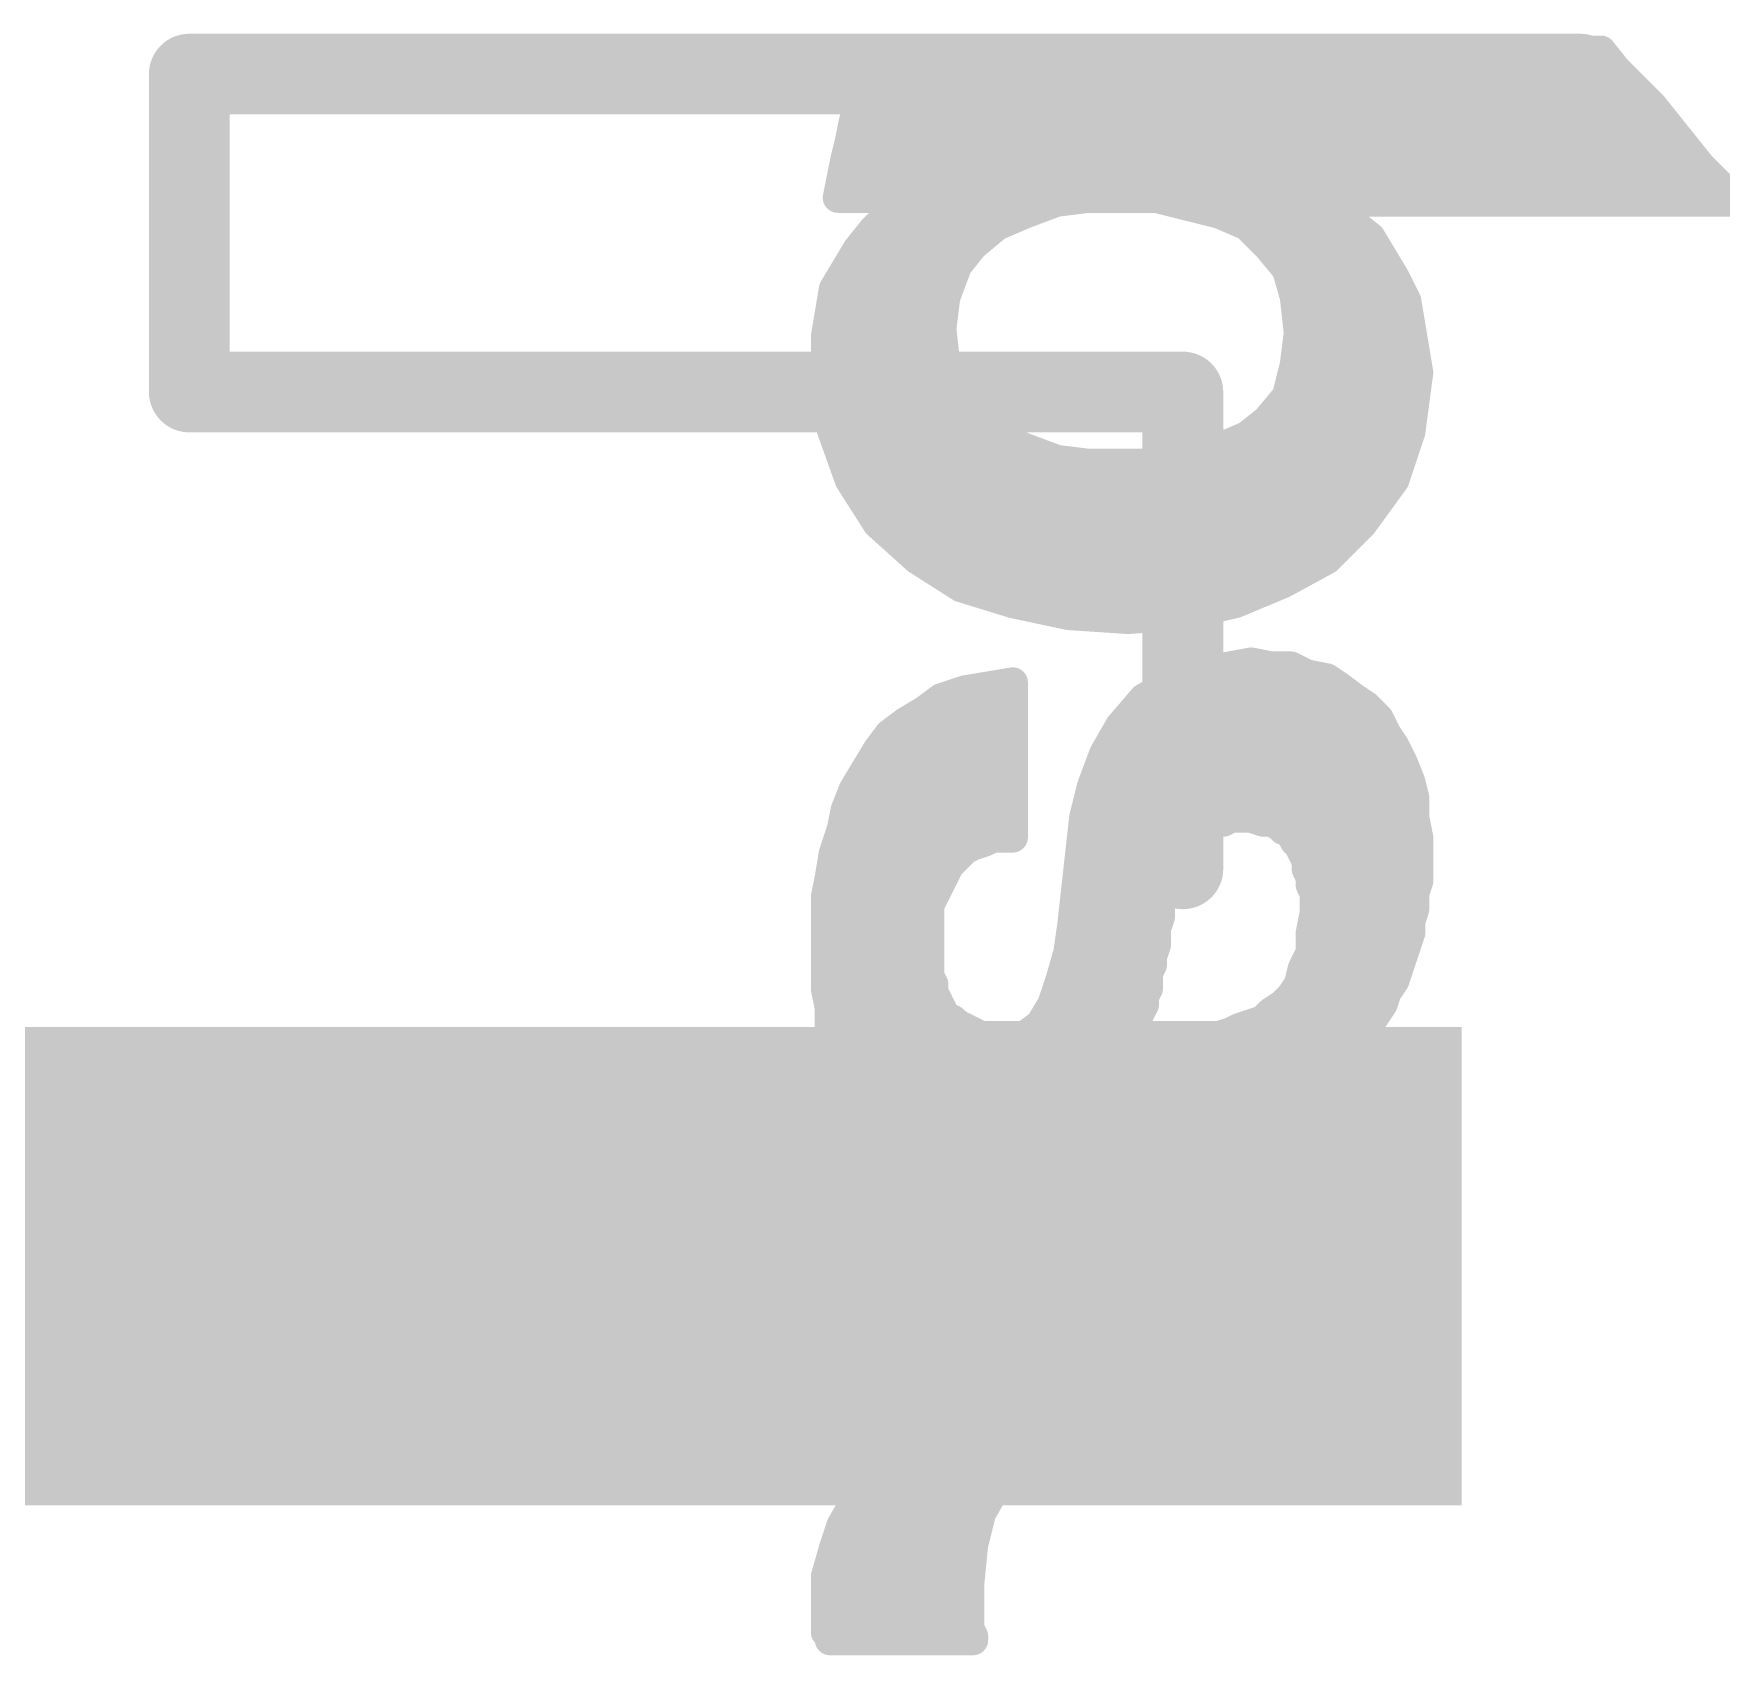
# Model space of a CAD drawing. Extents: x -22.2 to 64.4, y -24.7 to 14.1.
# Drawn here: x 29.78 to 34.026, y 7.006 to 11.087 of the extents above; entities that cross this region are included whole.
import ezdxf

# ---------------------------------------------------------------- set-up
doc = ezdxf.new("R2010")
doc.units = 0
for name, color, linetype in [('1', 12, 'CONTINUOUS'), ('21', 253, 'CONTINUOUS'), ('22', 253, 'CONTINUOUS'), ('29', 253, 'CONTINUOUS')]:
    doc.layers.add(name, color=color, linetype=linetype)

# ---------------------------------------------------------------- blocks, each defined once
blk = doc.blocks.new('RECT')
blk.add_solid([(-0.5, -0.5), (0.5, -0.5), (-0.5, 0.5), (0.5, 0.5)])

msp = doc.modelspace()

# ---------------------------------------------------------------- linework, layer by layer
at = {"layer": '21', "const_width": 0.2032}
for points in [[(33.671, 10.985), (30.171, 10.985)], [(30.171, 10.985), (30.171, 10.185)], [(30.171, 10.185), (32.671, 10.185)], [(32.671, 10.185), (32.671, 8.985)]]:
    msp.add_lwpolyline(points, dxfattribs=at)
at = {"layer": '21', "const_width": 0.1016}
for points in [[(30.171, 11.0358, 1), (30.171, 10.9342)], [(30.2218, 10.985, 1), (30.1202, 10.985)], [(33.671, 10.9342, 1), (33.671, 11.0358)], [(30.171, 10.2358, 1), (30.171, 10.1342)], [(32.7218, 10.185, 1), (32.6202, 10.185)], [(32.671, 10.1342, 1), (32.671, 10.2358)], [(30.1202, 10.185, 1), (30.2218, 10.185)], [(32.6202, 8.985, 1), (32.7218, 8.985)]]:
    msp.add_lwpolyline(points, format="xyb", dxfattribs=at)
at = {"layer": '22', "const_width": 0.0762}
for points in [[(31.863, 11.004), (31.853, 10.954)], [(31.873, 11.044), (31.863, 11.004)], [(33.723, 11.044), (31.873, 11.044)], [(33.763, 10.994), (33.723, 11.044)], [(31.8568, 10.9728), (33.7842, 10.9728)], [(33.853, 10.904), (33.763, 10.994)], [(31.853, 10.954), (31.853, 10.904)], [(31.853, 10.904), (31.843, 10.864)], [(31.8512, 10.8966), (33.8589, 10.8966)], [(33.973, 10.754), (33.853, 10.904)], [(31.843, 10.864), (31.833, 10.814)], [(31.833, 10.814), (31.823, 10.774)], [(31.8343, 10.8204), (33.9199, 10.8204)], [(31.823, 10.774), (31.803, 10.674)], [(34.063, 10.664), (33.973, 10.754)], [(31.817, 10.7442), (33.9828, 10.7442)], [(31.803, 10.674), (31.983, 10.674)], [(31.983, 10.674), (31.933, 10.634)], [(31.9755, 10.668), (32.385, 10.668)], [(32.273, 10.634), (32.353, 10.664)], [(32.353, 10.664), (32.433, 10.674)], [(32.433, 10.674), (32.603, 10.674)], [(32.603, 10.674), (32.763, 10.634)], [(32.627, 10.668), (34.059, 10.668)], [(33.043, 10.654), (33.043, 10.664)], [(33.043, 10.664), (34.063, 10.664)], [(31.933, 10.634), (31.893, 10.594)], [(32.203, 10.604), (32.273, 10.634)], [(32.763, 10.634), (32.833, 10.604)], [(33.143, 10.574), (33.043, 10.654)], [(31.893, 10.594), (31.853, 10.544)], [(31.8912, 10.5918), (32.1884, 10.5918)], [(32.143, 10.554), (32.203, 10.604)], [(32.833, 10.604), (32.883, 10.554)], [(32.8452, 10.5918), (33.1208, 10.5918)], [(31.853, 10.544), (31.793, 10.444)], [(32.103, 10.504), (32.143, 10.554)], [(32.883, 10.554), (32.933, 10.494)], [(33.203, 10.474), (33.143, 10.574)], [(31.836, 10.5156), (32.1123, 10.5156)], [(32.073, 10.424), (32.103, 10.504)], [(32.915, 10.5156), (33.178, 10.5156)], [(32.933, 10.494), (32.953, 10.424)], [(33.233, 10.414), (33.203, 10.474)], [(31.793, 10.444), (31.773, 10.324)], [(31.7922, 10.4394), (32.0788, 10.4394)], [(32.063, 10.344), (32.073, 10.424)], [(32.9486, 10.4394), (33.2203, 10.4394)], [(32.953, 10.424), (32.963, 10.334)], [(33.263, 10.234), (33.233, 10.414)], [(31.773, 10.324), (31.773, 10.254)], [(31.7795, 10.3632), (32.0654, 10.3632)], [(32.073, 10.254), (32.063, 10.344)], [(32.963, 10.334), (32.953, 10.254)], [(32.9598, 10.3632), (33.2415, 10.3632)], [(31.773, 10.287), (32.0693, 10.287)], [(32.9571, 10.287), (33.2542, 10.287)], [(31.773, 10.254), (31.783, 10.104)], [(32.103, 10.184), (32.073, 10.254)], [(32.953, 10.254), (32.933, 10.174)], [(31.7759, 10.2108), (32.0915, 10.2108)], [(32.9422, 10.2108), (33.2599, 10.2108)], [(33.243, 10.084), (33.263, 10.234)], [(32.143, 10.124), (32.103, 10.184)], [(32.933, 10.174), (32.883, 10.114)], [(31.781, 10.1346), (32.1359, 10.1346)], [(32.203, 10.074), (32.143, 10.124)], [(32.883, 10.114), (32.833, 10.074)], [(32.9002, 10.1346), (33.2497, 10.1346)], [(31.783, 10.104), (31.833, 9.964)], [(32.273, 10.044), (32.203, 10.074)], [(32.833, 10.074), (32.763, 10.044)], [(33.203, 9.964), (33.243, 10.084)], [(31.7993, 10.0584), (32.2394, 10.0584)], [(32.353, 10.014), (32.273, 10.044)], [(32.763, 10.044), (32.683, 10.014)], [(32.923, 9.704), (32.763, 10.044)], [(32.763, 10.044), (32.923, 9.704)], [(32.7966, 10.0584), (33.2345, 10.0584)], [(32.433, 10.004), (32.353, 10.014)], [(32.523, 10.004), (32.433, 10.004)], [(32.603, 10.004), (32.523, 10.004)], [(32.523, 10.004), (32.533, 9.614)], [(32.533, 9.614), (32.523, 10.004)], [(32.683, 10.014), (32.603, 10.004)], [(31.8265, 9.9822), (32.5236, 9.9822)], [(31.833, 9.964), (31.903, 9.854)], [(32.5236, 9.9822), (32.7921, 9.9822)], [(32.7921, 9.9822), (33.2091, 9.9822)], [(33.123, 9.854), (33.203, 9.964)], [(31.8699, 9.906), (32.5255, 9.906)], [(32.5255, 9.906), (32.8279, 9.906)], [(32.8279, 9.906), (33.1608, 9.906)], [(31.903, 9.854), (32.003, 9.764)], [(31.9299, 9.8298), (32.5275, 9.8298)], [(32.5275, 9.8298), (32.8638, 9.8298)], [(32.8638, 9.8298), (33.0988, 9.8298)], [(33.033, 9.764), (33.123, 9.854)], [(32.003, 9.764), (32.113, 9.694)], [(32.0193, 9.7536), (32.5294, 9.7536)], [(32.5294, 9.7536), (32.8997, 9.7536)], [(32.8997, 9.7536), (33.0139, 9.7536)], [(32.923, 9.704), (33.033, 9.764)], [(32.113, 9.694), (32.243, 9.654)], [(32.803, 9.654), (32.923, 9.704)], [(32.1669, 9.6774), (32.5314, 9.6774)], [(32.243, 9.654), (32.383, 9.624)], [(32.5314, 9.6774), (32.8592, 9.6774)], [(32.673, 9.624), (32.803, 9.654)], [(32.383, 9.624), (32.533, 9.614)], [(32.533, 9.614), (32.673, 9.624)], [(32.733, 9.484), (32.643, 9.454)], [(32.843, 9.504), (32.733, 9.484)], [(32.893, 9.494), (32.843, 9.504)], [(32.943, 9.494), (32.893, 9.494)], [(32.983, 9.474), (32.943, 9.494)], [(33.033, 9.464), (32.983, 9.474)], [(32.123, 9.434), (32.063, 9.414)], [(32.243, 9.454), (32.123, 9.434)], [(32.2118, 9.4488), (32.243, 9.4488)], [(32.243, 9.064), (32.243, 9.454)], [(32.643, 9.454), (32.573, 9.414)], [(32.6339, 9.4488), (33.0558, 9.4488)], [(33.063, 9.444), (33.033, 9.464)], [(33.103, 9.414), (33.063, 9.444)], [(32.063, 9.414), (32.023, 9.384)], [(32.573, 9.414), (32.513, 9.344)], [(33.133, 9.394), (33.103, 9.414)], [(33.163, 9.364), (33.133, 9.394)], [(31.973, 9.354), (31.933, 9.324)], [(32.023, 9.384), (31.973, 9.354)], [(32.004, 9.3726), (32.243, 9.3726)], [(32.5375, 9.3726), (33.1544, 9.3726)], [(33.183, 9.324), (33.163, 9.364)], [(31.933, 9.324), (31.903, 9.284)], [(32.513, 9.344), (32.473, 9.274)], [(33.203, 9.294), (33.183, 9.324)], [(31.903, 9.284), (31.843, 9.184)], [(31.9123, 9.2964), (32.243, 9.2964)], [(32.473, 9.274), (32.443, 9.194)], [(32.4858, 9.2964), (33.2014, 9.2964)], [(33.223, 9.254), (33.203, 9.294)], [(31.8647, 9.2202), (32.243, 9.2202)], [(32.4528, 9.2202), (33.2365, 9.2202)], [(33.243, 9.204), (33.223, 9.254)], [(31.843, 9.184), (31.823, 9.134)], [(32.443, 9.194), (32.423, 9.114)], [(33.253, 9.164), (33.243, 9.204)], [(31.823, 9.134), (31.813, 9.084)], [(31.827, 9.144), (32.243, 9.144)], [(32.4305, 9.144), (33.253, 9.144)], [(33.253, 9.114), (33.253, 9.164)], [(32.423, 9.114), (32.413, 9.024)], [(32.693, 9.074), (32.753, 9.104)], [(32.753, 9.104), (32.773, 9.104)], [(32.773, 9.104), (32.793, 9.114)], [(32.793, 9.114), (32.843, 9.114)], [(32.843, 9.114), (32.873, 9.104)], [(32.873, 9.104), (32.893, 9.104)], [(32.893, 9.104), (32.913, 9.094)], [(32.913, 9.094), (32.923, 9.084)], [(33.263, 9.064), (33.253, 9.114)], [(31.813, 9.084), (31.793, 9.024)], [(31.8076, 9.0678), (32.243, 9.0678)], [(32.143, 9.044), (32.173, 9.054)], [(32.173, 9.054), (32.193, 9.064)], [(32.193, 9.064), (32.243, 9.064)], [(32.4179, 9.0678), (32.6899, 9.0678)], [(32.673, 9.044), (32.683, 9.054)], [(32.683, 9.054), (32.693, 9.074)], [(32.923, 9.084), (32.943, 9.074)], [(32.943, 9.074), (32.953, 9.054)], [(32.9461, 9.0678), (33.2622, 9.0678)], [(32.953, 9.054), (32.963, 9.044)], [(33.263, 8.954), (33.263, 9.064)], [(31.793, 9.024), (31.783, 8.964)], [(32.083, 8.994), (32.123, 9.034)], [(32.123, 9.034), (32.143, 9.044)], [(32.413, 9.024), (32.393, 8.844)], [(32.623, 8.944), (32.413, 9.024)], [(32.413, 9.024), (32.623, 8.944)], [(32.653, 9.004), (32.673, 9.044)], [(32.963, 9.044), (32.983, 9.004)], [(31.783, 8.964), (31.773, 8.914)], [(31.7876, 8.9916), (32.0818, 8.9916)], [(32.033, 8.894), (32.083, 8.994)], [(32.4094, 8.9916), (32.498, 8.9916)], [(32.498, 8.9916), (32.6418, 8.9916)], [(32.623, 8.944), (32.633, 8.974)], [(32.633, 8.974), (32.643, 8.994)], [(32.643, 8.994), (32.653, 9.004)], [(32.983, 9.004), (32.983, 8.984)], [(32.983, 8.9916), (33.263, 8.9916)], [(32.983, 8.984), (32.993, 8.964)], [(32.993, 8.964), (32.993, 8.944)], [(32.613, 8.904), (32.623, 8.924)], [(32.623, 8.924), (32.623, 8.944)], [(32.993, 8.944), (33.003, 8.924)], [(33.003, 8.924), (33.003, 8.874)], [(33.253, 8.924), (33.263, 8.954)], [(33.253, 8.884), (33.253, 8.924)], [(31.773, 8.914), (31.773, 8.684)], [(31.7733, 8.9154), (32.0437, 8.9154)], [(32.033, 8.714), (32.033, 8.894)], [(32.4009, 8.9154), (32.6187, 8.9154)], [(32.613, 8.864), (32.613, 8.904)], [(33.003, 8.9154), (33.253, 8.9154)], [(33.243, 8.854), (33.253, 8.884)], [(31.773, 8.8392), (32.033, 8.8392)], [(32.393, 8.844), (32.383, 8.774)], [(32.3923, 8.8392), (32.6047, 8.8392)], [(32.603, 8.834), (32.613, 8.864)], [(33.003, 8.874), (32.993, 8.824)], [(32.996, 8.8392), (33.243, 8.8392)], [(33.243, 8.824), (33.243, 8.854)], [(32.593, 8.764), (32.603, 8.794)], [(32.603, 8.794), (32.603, 8.834)], [(32.993, 8.824), (32.993, 8.774)], [(33.203, 8.704), (33.243, 8.824)], [(31.773, 8.763), (32.033, 8.763)], [(32.383, 8.774), (32.363, 8.704)], [(32.3799, 8.763), (32.427, 8.763)], [(32.383, 8.774), (32.583, 8.724)], [(32.583, 8.724), (32.383, 8.774)], [(32.427, 8.763), (32.593, 8.763)], [(32.593, 8.744), (32.593, 8.764)], [(32.993, 8.774), (32.973, 8.734)], [(32.9875, 8.763), (33.2227, 8.763)], [(32.043, 8.694), (32.033, 8.714)], [(32.583, 8.724), (32.593, 8.744)], [(32.583, 8.684), (32.583, 8.724)], [(32.973, 8.734), (32.963, 8.694)], [(31.773, 8.6868), (32.043, 8.6868)], [(31.773, 8.684), (31.783, 8.634)], [(32.043, 8.674), (32.043, 8.694)], [(32.073, 8.614), (32.043, 8.674)], [(32.363, 8.704), (32.343, 8.644)], [(32.3573, 8.6868), (32.583, 8.6868)], [(32.573, 8.664), (32.583, 8.684)], [(32.963, 8.694), (32.943, 8.664)], [(32.9582, 8.6868), (33.1915, 8.6868)], [(33.173, 8.644), (33.183, 8.674)], [(33.183, 8.674), (33.203, 8.704)], [(31.783, 8.634), (31.783, 8.574)], [(32.343, 8.644), (32.313, 8.594)], [(32.553, 8.604), (32.573, 8.644)], [(32.573, 8.644), (32.573, 8.664)], [(32.893, 8.624), (32.873, 8.604)], [(32.923, 8.644), (32.893, 8.624)], [(32.943, 8.664), (32.923, 8.644)], [(33.153, 8.614), (33.173, 8.644)], [(31.783, 8.6106), (32.0798, 8.6106)], [(32.093, 8.604), (32.073, 8.614)], [(32.103, 8.594), (32.093, 8.604)], [(32.163, 8.564), (32.103, 8.594)], [(32.313, 8.594), (32.273, 8.564)], [(32.323, 8.6106), (32.5563, 8.6106)], [(32.533, 8.564), (32.553, 8.584)], [(32.553, 8.584), (32.553, 8.604)], [(32.813, 8.584), (32.793, 8.574)], [(32.873, 8.604), (32.813, 8.584)], [(32.8796, 8.6106), (33.1496, 8.6106)], [(33.113, 8.564), (33.133, 8.594)], [(33.133, 8.594), (33.153, 8.614)], [(31.783, 8.574), (31.793, 8.524)], [(32.273, 8.564), (32.163, 8.564)], [(32.763, 8.564), (32.533, 8.564)], [(32.793, 8.574), (32.763, 8.564)], [(33.083, 8.544), (33.113, 8.564)], [(33.143, 8.544), (33.083, 8.544)], [(33.153, 8.534), (33.143, 8.544)], [(31.7909, 8.5344), (33.1526, 8.5344)], [(31.793, 8.524), (31.813, 8.474)], [(33.183, 8.534), (33.153, 8.534)], [(33.193, 8.524), (33.183, 8.534)], [(33.203, 8.524), (33.193, 8.524)], [(33.213, 8.514), (33.203, 8.524)], [(33.223, 8.514), (33.213, 8.514)], [(33.223, 8.124), (33.223, 8.514)], [(31.813, 8.474), (31.823, 8.424)], [(31.8162, 8.4582), (33.223, 8.4582)], [(31.823, 8.424), (31.843, 8.374)], [(31.8398, 8.382), (33.223, 8.382)], [(31.843, 8.374), (31.933, 8.254)], [(31.8941, 8.3058), (33.223, 8.3058)], [(31.933, 8.254), (31.973, 8.224)], [(31.9655, 8.2296), (33.223, 8.2296)], [(31.973, 8.224), (32.013, 8.204)], [(32.013, 8.204), (32.063, 8.184)], [(32.063, 8.184), (32.113, 8.174)], [(32.113, 8.174), (32.983, 8.174)], [(32.983, 8.174), (33.003, 8.164)], [(33.003, 8.164), (33.093, 8.164)], [(33.093, 8.164), (33.113, 8.154)], [(33.113, 8.154), (33.133, 8.154)], [(33.133, 8.154), (33.153, 8.144)], [(33.1342, 8.1534), (33.223, 8.1534)], [(33.153, 8.144), (33.183, 8.144)], [(33.183, 8.144), (33.203, 8.134)], [(33.203, 8.134), (33.213, 8.124)], [(33.213, 8.124), (33.223, 8.124)], [(31.873, 7.954), (31.863, 7.904)], [(33.223, 7.954), (31.873, 7.954)], [(33.223, 7.564), (33.223, 7.954)], [(31.863, 7.904), (31.853, 7.864)], [(31.8672, 7.9248), (33.223, 7.9248)], [(31.853, 7.864), (31.853, 7.814)], [(31.853, 7.8486), (33.223, 7.8486)], [(31.853, 7.814), (31.843, 7.764)], [(31.843, 7.764), (31.833, 7.724)], [(31.8447, 7.7724), (33.223, 7.7724)], [(31.833, 7.724), (31.813, 7.624)], [(31.8274, 7.6962), (33.223, 7.6962)], [(31.813, 7.624), (31.803, 7.584)], [(31.812, 7.62), (33.223, 7.62)], [(31.803, 7.584), (32.073, 7.584)], [(32.073, 7.584), (32.003, 7.544)], [(32.403, 7.544), (32.493, 7.564)], [(32.493, 7.564), (33.223, 7.564)], [(32.003, 7.544), (31.953, 7.504)], [(32.0027, 7.5438), (32.4023, 7.5438)], [(32.263, 7.484), (32.333, 7.524)], [(32.333, 7.524), (32.403, 7.544)], [(31.953, 7.504), (31.893, 7.454)], [(32.203, 7.434), (32.263, 7.484)], [(31.893, 7.454), (31.853, 7.404)], [(31.9093, 7.4676), (32.2433, 7.4676)], [(31.853, 7.404), (31.813, 7.334)], [(32.163, 7.364), (32.203, 7.434)], [(31.8458, 7.3914), (32.1787, 7.3914)], [(32.143, 7.284), (32.163, 7.364)], [(31.813, 7.334), (31.793, 7.274)], [(31.8067, 7.3152), (32.1508, 7.3152)], [(31.793, 7.274), (31.773, 7.204)], [(32.133, 7.184), (32.143, 7.284)], [(31.783, 7.239), (32.1385, 7.239)], [(31.773, 7.204), (31.773, 7.064)], [(32.133, 7.074), (32.133, 7.184)], [(31.773, 7.1628), (32.133, 7.1628)], [(31.773, 7.0866), (32.133, 7.0866)], [(31.773, 7.064), (31.783, 7.054)], [(31.783, 7.054), (31.783, 7.044)], [(32.143, 7.054), (32.133, 7.074)], [(32.143, 7.044), (32.143, 7.054)], [(31.783, 7.044), (32.143, 7.044)]]:
    msp.add_lwpolyline(points, dxfattribs=at)
at = {"layer": '22', "const_width": 0.0381}
for points in [[(31.8817, 11.0003, 1), (31.8443, 11.0077)], [(31.873, 11.0631, 1), (31.873, 11.025)], [(31.8915, 11.0394, 1), (31.8545, 11.0486)], [(33.7379, 11.0559, 1), (33.7081, 11.0321)], [(33.723, 11.025, 1), (33.723, 11.0631)], [(31.8568, 10.9919, 1), (31.8568, 10.9538)], [(31.8445, 11.0086, 1), (31.8815, 10.9994)], [(33.7765, 11.0075, 1), (33.7495, 10.9805)], [(33.7481, 10.9821, 1), (33.7779, 11.0059)], [(33.7842, 10.9538, 1), (33.7842, 10.9919)], [(31.8721, 10.954, 1), (31.834, 10.954)], [(31.8343, 10.9577, 1), (31.8717, 10.9503)], [(31.8512, 10.9157, 1), (31.8512, 10.8776)], [(31.834, 10.904, 1), (31.8721, 10.904)], [(31.8715, 10.8994, 1), (31.8345, 10.9086)], [(33.8679, 10.9159, 1), (33.8381, 10.8921)], [(33.8395, 10.8905, 1), (33.8665, 10.9175)], [(33.8589, 10.8776, 1), (33.8589, 10.9157)], [(31.8245, 10.8686, 1), (31.8615, 10.8594)], [(31.8617, 10.8603, 1), (31.8243, 10.8677)], [(31.8143, 10.8177, 1), (31.8517, 10.8103)], [(31.8515, 10.8094, 1), (31.8145, 10.8186)], [(31.8343, 10.8395, 1), (31.8343, 10.8014)], [(33.9199, 10.8014, 1), (33.9199, 10.8395)], [(31.8045, 10.7786, 1), (31.8415, 10.7694)], [(31.8417, 10.7703, 1), (31.8043, 10.7777)], [(33.9865, 10.7675, 1), (33.9595, 10.7405)], [(31.817, 10.7633, 1), (31.817, 10.7252)], [(33.9581, 10.7421, 1), (33.9879, 10.7659)], [(33.9828, 10.7252, 1), (33.9828, 10.7633)], [(31.803, 10.6931, 1), (31.803, 10.655)], [(31.9755, 10.6871, 1), (31.9755, 10.649)], [(31.9949, 10.6591, 1), (31.9711, 10.6889)], [(31.983, 10.655, 1), (31.983, 10.6931)], [(32.3506, 10.6829, 1), (32.3554, 10.6451)], [(32.3597, 10.6462, 1), (32.3463, 10.6818)], [(32.385, 10.649, 1), (32.385, 10.6871)], [(32.433, 10.6931, 1), (32.433, 10.655)], [(32.4354, 10.6551, 1), (32.4306, 10.6929)], [(32.6076, 10.6925, 1), (32.5984, 10.6555)], [(32.603, 10.655, 1), (32.603, 10.6931)], [(32.627, 10.6871, 1), (32.627, 10.649)], [(33.062, 10.664, 1), (33.0239, 10.664)], [(33.043, 10.683, 1), (33.043, 10.6449)], [(31.7843, 10.6777, 1), (31.8217, 10.6703)], [(31.9211, 10.6489, 1), (31.9449, 10.6191)], [(31.9465, 10.6205, 1), (31.9195, 10.6475)], [(32.2663, 10.6518, 1), (32.2797, 10.6162)], [(32.2805, 10.6165, 1), (32.2655, 10.6515)], [(32.7705, 10.6515, 1), (32.7555, 10.6165)], [(32.7584, 10.6155, 1), (32.7676, 10.6525)], [(33.0239, 10.654, 1), (33.062, 10.654)], [(33.0549, 10.6689, 1), (33.0311, 10.6391)], [(31.8912, 10.6109, 1), (31.8912, 10.5728)], [(31.8795, 10.6075, 1), (31.9065, 10.5805)], [(31.9079, 10.5821, 1), (31.8781, 10.6059)], [(32.1955, 10.6215, 1), (32.2105, 10.5865)], [(32.1884, 10.5728, 1), (32.1884, 10.6109)], [(32.2152, 10.5894, 1), (32.1908, 10.6186)], [(32.8465, 10.6175, 1), (32.8195, 10.5905)], [(32.8255, 10.5865, 1), (32.8405, 10.6215)], [(32.8452, 10.6109, 1), (32.8452, 10.5728)], [(33.1208, 10.5728, 1), (33.1208, 10.6109)], [(31.8381, 10.5559, 1), (31.8679, 10.5321)], [(31.8693, 10.5342, 1), (31.8367, 10.5538)], [(32.1308, 10.5686, 1), (32.1552, 10.5394)], [(32.1579, 10.5421, 1), (32.1281, 10.5659)], [(32.8976, 10.5662, 1), (32.8684, 10.5418)], [(32.8695, 10.5405, 1), (32.8965, 10.5675)], [(33.1593, 10.5838, 1), (33.1267, 10.5642)], [(33.1311, 10.5591, 1), (33.1549, 10.5889)], [(31.836, 10.5347, 1), (31.836, 10.4966)], [(32.0881, 10.5159, 1), (32.1179, 10.4921)], [(32.1208, 10.4973, 1), (32.0852, 10.5107)], [(32.1123, 10.4966, 1), (32.1123, 10.5347)], [(32.915, 10.5347, 1), (32.915, 10.4966)], [(32.9513, 10.4992, 1), (32.9147, 10.4888)], [(33.178, 10.4966, 1), (33.178, 10.5347)], [(32.9184, 10.4818, 1), (32.9476, 10.5062)], [(33.22, 10.4825, 1), (33.186, 10.4655)], [(33.1867, 10.4642, 1), (33.2193, 10.4838)], [(31.7922, 10.4585, 1), (31.7922, 10.4204)], [(31.7767, 10.4538, 1), (31.8093, 10.4342)], [(31.8118, 10.4409, 1), (31.7742, 10.4471)], [(32.0552, 10.4307, 1), (32.0908, 10.4173)], [(32.0919, 10.4216, 1), (32.0541, 10.4264)], [(32.0788, 10.4204, 1), (32.0788, 10.4585)], [(32.9486, 10.4585, 1), (32.9486, 10.4204)], [(32.9719, 10.4261, 1), (32.9341, 10.4219)], [(32.9347, 10.4188, 1), (32.9713, 10.4292)], [(33.2518, 10.4171, 1), (33.2142, 10.4109)], [(33.2203, 10.4204, 1), (33.2203, 10.4585)], [(33.216, 10.4055, 1), (33.25, 10.4225)], [(31.7921, 10.324, 1), (31.754, 10.324)], [(31.7795, 10.3823, 1), (31.7795, 10.3442)], [(32.0819, 10.3461, 1), (32.0441, 10.3419)], [(32.0441, 10.3464, 1), (32.0819, 10.3416)], [(32.0654, 10.3442, 1), (32.0654, 10.3823)], [(32.9598, 10.3823, 1), (32.9598, 10.3442)], [(32.9819, 10.3316, 1), (32.9441, 10.3364)], [(33.2415, 10.3442, 1), (33.2415, 10.3823)], [(31.7542, 10.3271, 1), (31.7918, 10.3209)], [(31.773, 10.3061, 1), (31.773, 10.268)], [(32.0693, 10.268, 1), (32.0693, 10.3061)], [(32.9571, 10.3061, 1), (32.9571, 10.268)], [(32.9441, 10.3319, 1), (32.9819, 10.3361)], [(33.2542, 10.268, 1), (33.2542, 10.3061)], [(31.792, 10.2553, 1), (31.754, 10.2527)], [(32.0905, 10.2615, 1), (32.0555, 10.2465)], [(32.9715, 10.2494, 1), (32.9345, 10.2586)], [(31.754, 10.254, 1), (31.7921, 10.254)], [(31.7759, 10.2299, 1), (31.7759, 10.1918)], [(32.0541, 10.2519, 1), (32.0919, 10.2561)], [(32.0915, 10.1918, 1), (32.0915, 10.2299)], [(32.9422, 10.2299, 1), (32.9422, 10.1918)], [(32.9341, 10.2564, 1), (32.9719, 10.2516)], [(33.2819, 10.2315, 1), (33.2441, 10.2365)], [(33.2442, 10.2309, 1), (33.2818, 10.2371)], [(33.2599, 10.1918, 1), (33.2599, 10.2299)], [(32.1189, 10.1946, 1), (32.0871, 10.1734)], [(32.0855, 10.1765, 1), (32.1205, 10.1915)], [(32.9145, 10.1786, 1), (32.9515, 10.1694)], [(32.9476, 10.1618, 1), (32.9184, 10.1862)], [(31.781, 10.1537, 1), (31.781, 10.1156)], [(32.1552, 10.1386, 1), (32.1308, 10.1094)], [(32.1271, 10.1134, 1), (32.1589, 10.1346)], [(32.1359, 10.1156, 1), (32.1359, 10.1537)], [(32.8949, 10.0991, 1), (32.8711, 10.1289)], [(32.9002, 10.1537, 1), (32.9002, 10.1156)], [(33.2497, 10.1156, 1), (33.2497, 10.1537)], [(31.8009, 10.1104, 1), (31.7651, 10.0976)], [(31.764, 10.1027, 1), (31.802, 10.1053)], [(32.2105, 10.0915, 1), (32.1955, 10.0565)], [(32.1908, 10.0594, 1), (32.2152, 10.0886)], [(32.8211, 10.0889, 1), (32.8449, 10.0591)], [(32.8405, 10.0565, 1), (32.8255, 10.0915)], [(32.8684, 10.1262, 1), (32.8976, 10.1018)], [(33.2611, 10.078, 1), (33.2249, 10.09)], [(31.7993, 10.0775, 1), (31.7993, 10.0394)], [(32.2394, 10.0394, 1), (32.2394, 10.0775)], [(32.2797, 10.0618, 1), (32.2663, 10.0262)], [(32.2655, 10.0265, 1), (32.2805, 10.0615)], [(32.7802, 10.0521, 1), (32.7458, 10.0359)], [(32.7802, 10.0521, 1), (32.7458, 10.0359)], [(32.7555, 10.0615, 1), (32.7705, 10.0265)], [(32.7697, 10.0262, 1), (32.7563, 10.0618)], [(32.7966, 10.0775, 1), (32.7966, 10.0394)], [(33.2241, 10.0865, 1), (33.2619, 10.0815)], [(33.2345, 10.0394, 1), (33.2345, 10.0775)], [(32.3554, 10.0329, 1), (32.3506, 9.9951)], [(32.3463, 9.9962, 1), (32.3597, 10.0318)], [(32.433, 10.0231, 1), (32.433, 9.985)], [(32.4306, 9.9851, 1), (32.4354, 10.0229)], [(32.523, 10.0231, 1), (32.523, 9.985)], [(32.542, 10.0045, 1), (32.504, 10.0035)], [(32.542, 10.0045, 1), (32.504, 10.0035)], [(32.523, 9.985, 1), (32.523, 10.0231)], [(32.6006, 10.0229, 1), (32.6054, 9.9851)], [(32.603, 9.985, 1), (32.603, 10.0231)], [(32.6763, 10.0318, 1), (32.6897, 9.9962)], [(32.6854, 9.9951, 1), (32.6806, 10.0329)], [(31.8265, 10.0013, 1), (31.8265, 9.9632)], [(31.8491, 9.9742, 1), (31.8169, 9.9538)], [(31.8151, 9.9576, 1), (31.8509, 9.9704)], [(32.5236, 10.0013, 1), (32.5236, 9.9632)], [(32.5236, 9.9632, 1), (32.5236, 10.0013)], [(32.7921, 10.0013, 1), (32.7921, 9.9632)], [(32.7921, 9.9632, 1), (32.7921, 10.0013)], [(33.1849, 9.97, 1), (33.2211, 9.958)], [(33.2184, 9.9528, 1), (33.1876, 9.9752)], [(33.2091, 9.9632, 1), (33.2091, 10.0013)], [(31.8699, 9.9251, 1), (31.8699, 9.887)], [(32.5255, 9.9251, 1), (32.5255, 9.887)], [(32.5255, 9.887, 1), (32.5255, 9.9251)], [(32.8279, 9.9251, 1), (32.8279, 9.887)], [(32.8279, 9.887, 1), (32.8279, 9.9251)], [(33.1608, 9.887, 1), (33.1608, 9.9251)], [(31.9157, 9.8682, 1), (31.8903, 9.8398)], [(31.8869, 9.8438, 1), (31.9191, 9.8642)], [(31.9299, 9.8489, 1), (31.9299, 9.8108)], [(32.5275, 9.8489, 1), (32.5275, 9.8108)], [(32.5275, 9.8108, 1), (32.5275, 9.8489)], [(32.8638, 9.8489, 1), (32.8638, 9.8108)], [(32.8638, 9.8108, 1), (32.8638, 9.8489)], [(33.0988, 9.8108, 1), (33.0988, 9.8489)], [(33.1076, 9.8652, 1), (33.1384, 9.8428)], [(33.1365, 9.8405, 1), (33.1095, 9.8675)], [(32.0132, 9.7801, 1), (31.9928, 9.7479)], [(31.9903, 9.7498, 1), (32.0157, 9.7782)], [(32.0193, 9.7727, 1), (32.0193, 9.7346)], [(32.5294, 9.7727, 1), (32.5294, 9.7346)], [(32.5294, 9.7346, 1), (32.5294, 9.7727)], [(32.8997, 9.7727, 1), (32.8997, 9.7346)], [(32.8997, 9.7346, 1), (32.8997, 9.7727)], [(33.0139, 9.7346, 1), (33.0139, 9.7727)], [(33.0195, 9.7775, 1), (33.0465, 9.7505)], [(33.0421, 9.7473, 1), (33.0239, 9.7807)], [(32.1186, 9.7122, 1), (32.1074, 9.6758)], [(32.1028, 9.6779, 1), (32.1232, 9.7101)], [(32.9139, 9.7207, 1), (32.9321, 9.6873)], [(32.9058, 9.6959, 1), (32.9402, 9.7121)], [(32.9058, 9.6959, 1), (32.9402, 9.7121)], [(32.9303, 9.6864, 1), (32.9157, 9.7216)], [(32.1669, 9.6965, 1), (32.1669, 9.6584)], [(32.247, 9.6726, 1), (32.239, 9.6354)], [(32.2374, 9.6358, 1), (32.2486, 9.6722)], [(32.5314, 9.6965, 1), (32.5314, 9.6584)], [(32.5314, 9.6584, 1), (32.5314, 9.6965)], [(32.7957, 9.6716, 1), (32.8103, 9.6364)], [(32.8073, 9.6354, 1), (32.7987, 9.6726)], [(32.8592, 9.6584, 1), (32.8592, 9.6965)], [(32.3843, 9.643, 1), (32.3817, 9.605)], [(32.379, 9.6054, 1), (32.387, 9.6426)], [(32.5316, 9.633, 1), (32.5344, 9.595)], [(32.5317, 9.595, 1), (32.5343, 9.633)], [(32.6687, 9.6426, 1), (32.6773, 9.6054)], [(32.6744, 9.605, 1), (32.6716, 9.643)], [(32.514, 9.6135, 1), (32.552, 9.6145)], [(32.514, 9.6135, 1), (32.552, 9.6145)], [(32.7296, 9.5027, 1), (32.7364, 9.4653)], [(32.739, 9.4659, 1), (32.727, 9.5021)], [(32.8467, 9.5227, 1), (32.8393, 9.4853)], [(32.8464, 9.4853, 1), (32.8396, 9.5227)], [(32.893, 9.513, 1), (32.893, 9.4749)], [(32.8893, 9.4753, 1), (32.8967, 9.5127)], [(32.9515, 9.511, 1), (32.9345, 9.477)], [(32.943, 9.4749, 1), (32.943, 9.513)], [(32.9867, 9.4927, 1), (32.9793, 9.4553)], [(32.1199, 9.4528, 1), (32.1261, 9.4152)], [(32.129, 9.4159, 1), (32.117, 9.4521)], [(32.2118, 9.4679, 1), (32.2118, 9.4298)], [(32.2621, 9.454, 1), (32.224, 9.454)], [(32.2461, 9.4352, 1), (32.2399, 9.4728)], [(32.243, 9.4298, 1), (32.243, 9.4679)], [(32.6339, 9.4679, 1), (32.6339, 9.4298)], [(32.637, 9.4721, 1), (32.649, 9.4359)], [(32.6525, 9.4375, 1), (32.6335, 9.4705)], [(32.9745, 9.457, 1), (32.9915, 9.491)], [(33.0436, 9.4799, 1), (33.0224, 9.4481)], [(33.0293, 9.4453, 1), (33.0367, 9.4827)], [(33.0744, 9.4592, 1), (33.0516, 9.4288)], [(33.0524, 9.4281, 1), (33.0736, 9.4599)], [(33.0558, 9.4298, 1), (33.0558, 9.4679)], [(32.057, 9.4321, 1), (32.069, 9.3959)], [(32.0744, 9.3988, 1), (32.0516, 9.4292)], [(32.5635, 9.4305, 1), (32.5825, 9.3975)], [(32.5875, 9.4016, 1), (32.5585, 9.4264)], [(33.1136, 9.4299, 1), (33.0924, 9.3981)], [(33.0916, 9.3988, 1), (33.1144, 9.4292)], [(33.1465, 9.4075, 1), (33.1195, 9.3805)], [(33.1224, 9.3781, 1), (33.1436, 9.4099)], [(31.9632, 9.3703, 1), (31.9828, 9.3377)], [(31.9844, 9.3388, 1), (31.9616, 9.3692)], [(32.004, 9.3917, 1), (32.004, 9.3536)], [(32.0116, 9.3992, 1), (32.0344, 9.3688)], [(32.0328, 9.3677, 1), (32.0132, 9.4003)], [(32.243, 9.3536, 1), (32.243, 9.3917)], [(32.5375, 9.3917, 1), (32.5375, 9.3536)], [(33.18, 9.3725, 1), (33.146, 9.3555)], [(33.1495, 9.3505, 1), (33.1765, 9.3775)], [(33.1544, 9.3536, 1), (33.1544, 9.3917)], [(31.9216, 9.3392, 1), (31.9444, 9.3088)], [(31.9482, 9.3126, 1), (31.9178, 9.3354)], [(32.4985, 9.3564, 1), (32.5275, 9.3316)], [(32.5295, 9.3345, 1), (32.4965, 9.3535)], [(33.1989, 9.3346, 1), (33.1671, 9.3134)], [(33.166, 9.3155, 1), (33.2, 9.3325)], [(31.8878, 9.2954, 1), (31.9182, 9.2726)], [(31.9193, 9.2742, 1), (31.8867, 9.2938)], [(31.9123, 9.3155, 1), (31.9123, 9.2774)], [(32.243, 9.2774, 1), (32.243, 9.3155)], [(32.4565, 9.2835, 1), (32.4895, 9.2645)], [(32.4908, 9.2673, 1), (32.4552, 9.2807)], [(32.4858, 9.3155, 1), (32.4858, 9.2774)], [(33.22, 9.3025, 1), (33.186, 9.2855)], [(33.1871, 9.2834, 1), (33.2189, 9.3046)], [(33.2014, 9.2774, 1), (33.2014, 9.3155)], [(31.8647, 9.2393, 1), (31.8647, 9.2012)], [(32.243, 9.2012, 1), (32.243, 9.2393)], [(32.4528, 9.2393, 1), (32.4528, 9.2012)], [(33.2407, 9.2611, 1), (33.2053, 9.2469)], [(33.206, 9.2455, 1), (33.24, 9.2625)], [(33.2365, 9.2012, 1), (33.2365, 9.2393)], [(31.8607, 9.1769, 1), (31.8253, 9.1911)], [(32.4252, 9.2007, 1), (32.4608, 9.1873)], [(32.4615, 9.1894, 1), (32.4245, 9.1986)], [(33.2615, 9.2086, 1), (33.2245, 9.1994)], [(33.2253, 9.1969, 1), (33.2607, 9.2111)], [(31.8417, 9.1303, 1), (31.8043, 9.1377)], [(31.827, 9.1631, 1), (31.827, 9.125)], [(31.8267, 9.1938, 1), (31.8593, 9.1742)], [(32.243, 9.125, 1), (32.243, 9.1631)], [(32.4305, 9.1631, 1), (32.4305, 9.125)], [(33.2721, 9.164, 1), (33.234, 9.164)], [(33.2345, 9.1594, 1), (33.2715, 9.1686)], [(33.253, 9.125, 1), (33.253, 9.1631)], [(31.8053, 9.1411, 1), (31.8407, 9.1269)], [(32.4045, 9.1186, 1), (32.4415, 9.1094)], [(32.4419, 9.1119, 1), (32.4041, 9.1161)], [(32.753, 9.1231, 1), (32.753, 9.085)], [(32.7615, 9.087, 1), (32.7445, 9.121)], [(32.7645, 9.121, 1), (32.7815, 9.087)], [(32.773, 9.085, 1), (32.773, 9.1231)], [(32.793, 9.1331, 1), (32.793, 9.095)], [(32.8015, 9.097, 1), (32.7845, 9.131)], [(32.849, 9.1321, 1), (32.837, 9.0959)], [(32.843, 9.095, 1), (32.843, 9.1331)], [(32.873, 9.1231, 1), (32.873, 9.085)], [(32.867, 9.0859, 1), (32.879, 9.1221)], [(32.9015, 9.121, 1), (32.8845, 9.087)], [(32.893, 9.085, 1), (32.893, 9.1231)], [(32.9265, 9.1075, 1), (32.8995, 9.0805)], [(32.9045, 9.077, 1), (32.9215, 9.111)], [(33.2717, 9.1177, 1), (33.2343, 9.1103)], [(33.234, 9.114, 1), (33.2721, 9.114)], [(31.8076, 9.0869, 1), (31.8076, 9.0488)], [(31.7943, 9.0877, 1), (31.8317, 9.0803)], [(31.8311, 9.078, 1), (31.7949, 9.09)], [(32.1645, 9.071, 1), (32.1815, 9.037)], [(32.179, 9.0359, 1), (32.167, 9.0721)], [(32.193, 9.0831, 1), (32.193, 9.045)], [(32.2015, 9.047, 1), (32.1845, 9.081)], [(32.243, 9.0488, 1), (32.243, 9.0869)], [(32.243, 9.045, 1), (32.243, 9.0831)], [(32.4179, 9.0869, 1), (32.4179, 9.0488)], [(32.6965, 9.0405, 1), (32.6695, 9.0675)], [(32.6845, 9.091, 1), (32.7015, 9.057)], [(32.71, 9.0655, 1), (32.676, 9.0825)], [(32.6899, 9.0488, 1), (32.6899, 9.0869)], [(32.9315, 9.101, 1), (32.9145, 9.067)], [(32.9095, 9.0705, 1), (32.9365, 9.0975)], [(32.96, 9.0825, 1), (32.926, 9.0655)], [(32.9461, 9.0869, 1), (32.9461, 9.0488)], [(32.9665, 9.0675, 1), (32.9395, 9.0405)], [(32.9345, 9.057, 1), (32.9515, 9.091)], [(33.282, 9.064, 1), (33.2439, 9.064)], [(33.2443, 9.0603, 1), (33.2817, 9.0677)], [(33.2622, 9.0488, 1), (33.2622, 9.0869)], [(31.7749, 9.03, 1), (31.8111, 9.018)], [(31.8118, 9.0209, 1), (31.7742, 9.0271)], [(32.1145, 9.051, 1), (32.1315, 9.017)], [(32.1365, 9.0205, 1), (32.1095, 9.0475)], [(32.137, 9.0621, 1), (32.149, 9.0259)], [(32.1515, 9.027, 1), (32.1345, 9.061)], [(32.224, 9.064, 1), (32.2621, 9.064)], [(32.4198, 9.0418, 1), (32.4062, 9.0062)], [(32.4198, 9.0418, 1), (32.4062, 9.0062)], [(32.3941, 9.0261, 1), (32.4319, 9.0219)], [(32.4319, 9.0219, 1), (32.3941, 9.0261)], [(32.6595, 9.0575, 1), (32.6865, 9.0305)], [(32.69, 9.0355, 1), (32.656, 9.0525)], [(32.666, 9.0625, 1), (32.7, 9.0455)], [(32.936, 9.0455, 1), (32.97, 9.0625)], [(32.98, 9.0525, 1), (32.946, 9.0355)], [(32.9495, 9.0305, 1), (32.9765, 9.0575)], [(31.8017, 8.9603, 1), (31.7643, 8.9677)], [(31.7876, 9.0107, 1), (31.7876, 8.9726)], [(32.0695, 9.0075, 1), (32.0965, 8.9805)], [(32.1, 8.9855, 1), (32.066, 9.0025)], [(32.0818, 8.9726, 1), (32.0818, 9.0107)], [(32.4094, 9.0107, 1), (32.4094, 8.9726)], [(32.498, 9.0107, 1), (32.498, 8.9726)], [(32.498, 8.9726, 1), (32.498, 9.0107)], [(32.6511, 8.968, 1), (32.6149, 8.98)], [(32.6295, 9.0075, 1), (32.6565, 8.9805)], [(32.66, 8.9855, 1), (32.626, 9.0025)], [(32.636, 9.0125, 1), (32.67, 8.9955)], [(32.6665, 8.9905, 1), (32.6395, 9.0175)], [(32.6418, 8.9726, 1), (32.6418, 9.0107)], [(33.0021, 9.004, 1), (32.964, 9.004)], [(32.983, 9.0107, 1), (32.983, 8.9726)], [(33, 8.9925, 1), (32.966, 8.9755)], [(32.964, 8.984, 1), (33.0021, 8.984)], [(32.966, 8.9955, 1), (33, 9.0125)], [(33.0121, 8.964, 1), (32.974, 8.964)], [(33.263, 8.9726, 1), (33.263, 9.0107)], [(31.7642, 8.9671, 1), (31.8018, 8.9609)], [(32.6421, 8.944, 1), (32.604, 8.944)], [(32.6049, 8.95, 1), (32.6411, 8.938)], [(32.64, 8.9155, 1), (32.606, 8.9325)], [(32.616, 8.9825, 1), (32.65, 8.9655)], [(32.6162, 8.9262, 1), (32.6298, 8.9618)], [(32.6162, 8.9262, 1), (32.6298, 8.9618)], [(33.01, 8.9525, 1), (32.976, 8.9355)], [(32.974, 8.944, 1), (33.0121, 8.944)], [(32.976, 8.9555, 1), (33.01, 8.9725)], [(33.0221, 8.924, 1), (32.984, 8.924)], [(33.2721, 8.924, 1), (33.234, 8.924)], [(33.2439, 8.954, 1), (33.282, 8.954)], [(33.2811, 8.948, 1), (33.2449, 8.96)], [(31.7543, 8.9177, 1), (31.7917, 8.9103)], [(31.7921, 8.914, 1), (31.754, 8.914)], [(31.7733, 8.9345, 1), (31.7733, 8.8963)], [(32.016, 8.9025, 1), (32.05, 8.8855)], [(32.0521, 8.894, 1), (32.014, 8.894)], [(32.0437, 8.8963, 1), (32.0437, 8.9345)], [(32.4009, 8.9345, 1), (32.4009, 8.8963)], [(32.632, 8.904, 1), (32.5939, 8.904)], [(32.596, 8.9125, 1), (32.63, 8.8955)], [(32.604, 8.924, 1), (32.6421, 8.924)], [(32.6187, 8.8963, 1), (32.6187, 8.9345)], [(33.003, 8.9345, 1), (33.003, 8.8963)], [(32.986, 8.9155, 1), (33.02, 8.9325)], [(33.2349, 8.93, 1), (33.2711, 8.918)], [(33.2711, 8.878, 1), (33.2349, 8.89)], [(33.253, 8.8963, 1), (33.253, 8.9345)], [(31.773, 8.8582, 1), (31.773, 8.8201)], [(32.033, 8.8201, 1), (32.033, 8.8582)], [(32.3923, 8.8582, 1), (32.3923, 8.8201)], [(32.4119, 8.8413, 1), (32.3741, 8.8467)], [(32.5939, 8.864, 1), (32.632, 8.864)], [(32.6311, 8.858, 1), (32.5949, 8.87)], [(32.6047, 8.8201, 1), (32.6047, 8.8582)], [(32.996, 8.8582, 1), (32.996, 8.8201)], [(32.984, 8.874, 1), (33.0221, 8.874)], [(33.0217, 8.8703, 1), (32.9843, 8.8777)], [(33.2621, 8.854, 1), (33.224, 8.854)], [(33.2249, 8.86, 1), (33.2611, 8.848)], [(33.234, 8.884, 1), (33.2721, 8.884)], [(33.243, 8.8201, 1), (33.243, 8.8582)], [(32.3741, 8.8461, 1), (32.4119, 8.8419)], [(32.5849, 8.84, 1), (32.6211, 8.828)], [(32.6221, 8.834, 1), (32.584, 8.834)], [(32.6211, 8.788, 1), (32.5849, 8.8)], [(33.0121, 8.824, 1), (32.974, 8.824)], [(32.9743, 8.8277, 1), (33.0117, 8.8203)], [(33.224, 8.824, 1), (33.2621, 8.824)], [(33.2611, 8.818, 1), (33.2249, 8.83)], [(31.773, 8.782, 1), (31.773, 8.7439)], [(32.033, 8.7439, 1), (32.033, 8.782)], [(32.3799, 8.782, 1), (32.3799, 8.7439)], [(32.3876, 8.7925, 1), (32.3784, 8.7555)], [(32.3876, 8.7925, 1), (32.3784, 8.7555)], [(32.3641, 8.7767, 1), (32.4019, 8.7713)], [(32.4013, 8.7688, 1), (32.3647, 8.7792)], [(32.427, 8.782, 1), (32.427, 8.7439)], [(32.427, 8.7439, 1), (32.427, 8.782)], [(32.6121, 8.764, 1), (32.574, 8.764)], [(32.584, 8.794, 1), (32.6221, 8.794)], [(32.593, 8.7439, 1), (32.593, 8.782)], [(32.9875, 8.782, 1), (32.9875, 8.7439)], [(32.974, 8.774, 1), (33.0121, 8.774)], [(33.01, 8.7655, 1), (32.976, 8.7825)], [(33.2227, 8.7439, 1), (33.2227, 8.782)], [(32.05, 8.7225, 1), (32.016, 8.7055)], [(32.602, 8.724, 1), (32.5639, 8.724)], [(32.566, 8.7325, 1), (32.6, 8.7155)], [(32.5749, 8.77, 1), (32.6111, 8.758)], [(32.574, 8.744, 1), (32.6121, 8.744)], [(32.61, 8.7355, 1), (32.576, 8.7525)], [(32.5784, 8.7055, 1), (32.5876, 8.7425)], [(32.5784, 8.7055, 1), (32.5876, 8.7425)], [(32.956, 8.7425, 1), (32.99, 8.7255)], [(32.9915, 8.7294, 1), (32.9545, 8.7386)], [(31.773, 8.7058, 1), (31.773, 8.6677)], [(31.7917, 8.6877, 1), (31.7543, 8.6803)], [(32.014, 8.714, 1), (32.0521, 8.714)], [(32.062, 8.694, 1), (32.0239, 8.694)], [(32.06, 8.6825, 1), (32.026, 8.6655)], [(32.026, 8.6855, 1), (32.06, 8.7025)], [(32.043, 8.6677, 1), (32.043, 8.7058)], [(32.3573, 8.7058, 1), (32.3573, 8.6677)], [(32.3447, 8.7092, 1), (32.3813, 8.6988)], [(32.3811, 8.698, 1), (32.3449, 8.71)], [(32.6, 8.6755, 1), (32.566, 8.6925)], [(32.583, 8.6677, 1), (32.583, 8.7058)], [(32.9582, 8.7058, 1), (32.9582, 8.6677)], [(32.9445, 8.6986, 1), (32.9815, 8.6894)], [(32.9789, 8.6834, 1), (32.9471, 8.7046)], [(33.2011, 8.668, 1), (33.1649, 8.68)], [(33.1849, 8.71, 1), (33.2211, 8.698)], [(33.2189, 8.6934, 1), (33.1871, 8.7146)], [(33.1915, 8.6677, 1), (33.1915, 8.7058)], [(31.754, 8.684, 1), (31.7921, 8.684)], [(31.8021, 8.634, 1), (31.764, 8.634)], [(32.0239, 8.674, 1), (32.062, 8.674)], [(32.3249, 8.65, 1), (32.3611, 8.638)], [(32.3593, 8.6342, 1), (32.3267, 8.6538)], [(32.556, 8.6725, 1), (32.59, 8.6555)], [(32.5921, 8.664, 1), (32.554, 8.664)], [(32.554, 8.644, 1), (32.5921, 8.644)], [(32.59, 8.6355, 1), (32.556, 8.6525)], [(32.5639, 8.684, 1), (32.602, 8.684)], [(32.9065, 8.6105, 1), (32.8795, 8.6375)], [(32.9095, 8.6575, 1), (32.9365, 8.6305)], [(32.9336, 8.6281, 1), (32.9124, 8.6599)], [(32.9271, 8.6746, 1), (32.9589, 8.6534)], [(32.9565, 8.6505, 1), (32.9295, 8.6775)], [(33.1549, 8.65, 1), (33.1911, 8.638)], [(33.1889, 8.6334, 1), (33.1571, 8.6546)], [(33.1671, 8.6846, 1), (33.1989, 8.6634)], [(31.783, 8.6296, 1), (31.783, 8.5915)], [(31.7643, 8.6303, 1), (31.8017, 8.6377)], [(32.0815, 8.631, 1), (32.0645, 8.597)], [(32.056, 8.6055, 1), (32.09, 8.6225)], [(32.1065, 8.6175, 1), (32.0795, 8.5905)], [(32.0798, 8.5915, 1), (32.0798, 8.6296)], [(32.1115, 8.611, 1), (32.0945, 8.577)], [(32.0845, 8.587, 1), (32.1015, 8.621)], [(32.0895, 8.5805, 1), (32.1165, 8.6075)], [(32.2967, 8.6038, 1), (32.3293, 8.5842)], [(32.3244, 8.5788, 1), (32.3016, 8.6092)], [(32.323, 8.6296, 1), (32.323, 8.5915)], [(32.5721, 8.604, 1), (32.534, 8.604)], [(32.536, 8.6125, 1), (32.57, 8.5955)], [(32.5665, 8.5705, 1), (32.5395, 8.5975)], [(32.5563, 8.5915, 1), (32.5563, 8.6296)], [(32.807, 8.6021, 1), (32.819, 8.5659)], [(32.8215, 8.567, 1), (32.8045, 8.601)], [(32.8595, 8.6175, 1), (32.8865, 8.5905)], [(32.8796, 8.6296, 1), (32.8796, 8.5915)], [(32.879, 8.5859, 1), (32.867, 8.6221)], [(32.8824, 8.6399, 1), (32.9036, 8.6081)], [(33.1195, 8.6075, 1), (33.1465, 8.5805)], [(33.1489, 8.5834, 1), (33.1171, 8.6046)], [(33.1371, 8.6246, 1), (33.1689, 8.6034)], [(33.1665, 8.6005, 1), (33.1395, 8.6275)], [(33.1496, 8.5915, 1), (33.1496, 8.6296)], [(31.8017, 8.5777, 1), (31.7643, 8.5703)], [(31.764, 8.574, 1), (31.8021, 8.574)], [(32.163, 8.5831, 1), (32.163, 8.545)], [(32.1545, 8.547, 1), (32.1715, 8.581)], [(32.2616, 8.5792, 1), (32.2844, 8.5488)], [(32.273, 8.545, 1), (32.273, 8.5831)], [(32.533, 8.5831, 1), (32.533, 8.545)], [(32.5195, 8.5775, 1), (32.5465, 8.5505)], [(32.534, 8.584, 1), (32.5721, 8.584)], [(32.757, 8.5821, 1), (32.769, 8.5459)], [(32.763, 8.545, 1), (32.763, 8.5831)], [(32.7845, 8.591, 1), (32.8015, 8.557)], [(32.799, 8.5559, 1), (32.787, 8.5921)], [(33.0724, 8.5599, 1), (33.0936, 8.5281)], [(33.083, 8.5631, 1), (33.083, 8.525)], [(33.0971, 8.5746, 1), (33.1289, 8.5534)], [(33.1236, 8.5481, 1), (33.1024, 8.5799)], [(33.1565, 8.5575, 1), (33.1295, 8.5305)], [(33.143, 8.525, 1), (33.143, 8.5631)], [(31.7909, 8.5534, 1), (31.7909, 8.5153)], [(31.8107, 8.5311, 1), (31.7753, 8.5169)], [(31.7743, 8.5203, 1), (31.8117, 8.5277)], [(33.153, 8.5531, 1), (33.153, 8.515)], [(33.1395, 8.5205, 1), (33.1665, 8.5475)], [(33.1526, 8.5153, 1), (33.1526, 8.5534)], [(33.1965, 8.5475, 1), (33.1695, 8.5205)], [(33.193, 8.5431, 1), (33.193, 8.505)], [(33.1795, 8.5105, 1), (33.2065, 8.5375)], [(33.183, 8.515, 1), (33.183, 8.5531)], [(33.2165, 8.5375, 1), (33.1895, 8.5105)], [(33.213, 8.5331, 1), (33.213, 8.495)], [(33.1995, 8.5005, 1), (33.2265, 8.5275)], [(33.203, 8.505, 1), (33.203, 8.5431)], [(33.242, 8.514, 1), (33.2039, 8.514)], [(33.223, 8.495, 1), (33.223, 8.5331)], [(31.8317, 8.4777, 1), (31.7943, 8.4703)], [(31.7953, 8.4669, 1), (31.8307, 8.4811)], [(31.8162, 8.4772, 1), (31.8162, 8.4391)], [(33.223, 8.4391, 1), (33.223, 8.4772)], [(31.8407, 8.4311, 1), (31.8053, 8.4169)], [(31.8043, 8.4203, 1), (31.8417, 8.4277)], [(31.8398, 8.401, 1), (31.8398, 8.3629)], [(31.8582, 8.3854, 1), (31.8278, 8.3626)], [(33.223, 8.3629, 1), (33.223, 8.401)], [(31.8253, 8.3669, 1), (31.8607, 8.3811)], [(31.8941, 8.3248, 1), (31.8941, 8.2867)], [(33.223, 8.2867, 1), (33.223, 8.3248)], [(31.9444, 8.2692, 1), (31.9216, 8.2388)], [(31.9178, 8.2426, 1), (31.9482, 8.2654)], [(31.9655, 8.2486, 1), (31.9655, 8.2105)], [(31.9815, 8.241, 1), (31.9645, 8.207)], [(31.9616, 8.2088, 1), (31.9844, 8.2392)], [(32.0201, 8.2217, 1), (32.0059, 8.1863)], [(32.0045, 8.187, 1), (32.0215, 8.221)], [(33.223, 8.2105, 1), (33.223, 8.2486)], [(32.0667, 8.2027, 1), (32.0593, 8.1653)], [(32.0559, 8.1663, 1), (32.0701, 8.2017)], [(32.113, 8.1931, 1), (32.113, 8.155)], [(32.1093, 8.1553, 1), (32.1167, 8.1927)], [(32.9915, 8.191, 1), (32.9745, 8.157)], [(32.983, 8.155, 1), (32.983, 8.1931)], [(33.003, 8.183, 1), (33.003, 8.1449)], [(32.9945, 8.147, 1), (33.0115, 8.181)], [(33.1015, 8.181, 1), (33.0845, 8.147)], [(33.093, 8.1449, 1), (33.093, 8.183)], [(33.113, 8.173, 1), (33.113, 8.1349)], [(33.1045, 8.137, 1), (33.1215, 8.171)], [(33.1415, 8.171, 1), (33.1245, 8.137)], [(33.1342, 8.1724, 1), (33.1342, 8.1343)], [(33.133, 8.1349, 1), (33.133, 8.173)], [(33.153, 8.1631, 1), (33.153, 8.125)], [(33.1445, 8.127, 1), (33.1615, 8.161)], [(33.1915, 8.161, 1), (33.1745, 8.127)], [(33.183, 8.125, 1), (33.183, 8.1631)], [(33.2165, 8.1475, 1), (33.1895, 8.1205)], [(33.213, 8.1431, 1), (33.213, 8.105)], [(33.1945, 8.117, 1), (33.2115, 8.151)], [(33.1995, 8.1105, 1), (33.2265, 8.1375)], [(33.223, 8.1343, 1), (33.223, 8.1724)], [(33.223, 8.105, 1), (33.223, 8.1431)], [(33.2039, 8.124, 1), (33.242, 8.124)], [(31.873, 7.9731, 1), (31.873, 7.935)], [(31.8917, 7.9503, 1), (31.8543, 7.9577)], [(33.242, 7.954, 1), (33.2039, 7.954)], [(33.223, 7.935, 1), (33.223, 7.9731)], [(31.8815, 7.8994, 1), (31.8445, 7.9086)], [(31.8672, 7.9439, 1), (31.8672, 7.9058)], [(33.223, 7.9058, 1), (33.223, 7.9439)], [(31.8721, 7.864, 1), (31.834, 7.864)], [(31.8443, 7.9077, 1), (31.8817, 7.9003)], [(31.8345, 7.8686, 1), (31.8715, 7.8594)], [(31.853, 7.8677, 1), (31.853, 7.8296)], [(33.223, 7.8296, 1), (33.223, 7.8677)], [(31.834, 7.814, 1), (31.8721, 7.814)], [(31.8717, 7.8103, 1), (31.8343, 7.8177)], [(31.8243, 7.7677, 1), (31.8617, 7.7603)], [(31.8615, 7.7594, 1), (31.8245, 7.7686)], [(31.8447, 7.7915, 1), (31.8447, 7.7534)], [(33.223, 7.7534, 1), (33.223, 7.7915)], [(31.8274, 7.7153, 1), (31.8274, 7.6772)], [(31.8145, 7.7286, 1), (31.8515, 7.7194)], [(31.8517, 7.7203, 1), (31.8143, 7.7277)], [(33.223, 7.6772, 1), (33.223, 7.7153)], [(31.812, 7.6391, 1), (31.812, 7.601)], [(31.7943, 7.6277, 1), (31.8317, 7.6203)], [(31.8315, 7.6194, 1), (31.7945, 7.6286)], [(33.223, 7.601, 1), (33.223, 7.6391)], [(31.803, 7.6031, 1), (31.803, 7.565)], [(31.7845, 7.5886, 1), (31.8215, 7.5794)], [(32.0825, 7.5675, 1), (32.0635, 7.6005)], [(32.073, 7.565, 1), (32.073, 7.6031)], [(32.493, 7.5831, 1), (32.493, 7.545)], [(32.4971, 7.5454, 1), (32.4889, 7.5826)], [(33.223, 7.545, 1), (33.223, 7.5831)], [(32.0027, 7.5629, 1), (32.0027, 7.5248)], [(31.9935, 7.5605, 1), (32.0125, 7.5275)], [(32.0149, 7.5291, 1), (31.9911, 7.5589)], [(32.3278, 7.5423, 1), (32.3382, 7.5057)], [(32.3425, 7.5075, 1), (32.3235, 7.5405)], [(32.3989, 7.5626, 1), (32.4071, 7.5254)], [(32.4082, 7.5257, 1), (32.3978, 7.5623)], [(32.4023, 7.5248, 1), (32.4023, 7.5629)], [(33.2039, 7.564, 1), (33.242, 7.564)], [(31.9411, 7.5189, 1), (31.9649, 7.4891)], [(31.9652, 7.4894, 1), (31.9408, 7.5186)], [(32.2535, 7.5005, 1), (32.2725, 7.4675)], [(32.2752, 7.4694, 1), (32.2508, 7.4986)], [(31.8808, 7.4686, 1), (31.9052, 7.4394)], [(31.9079, 7.4421, 1), (31.8781, 7.4659)], [(31.9093, 7.4867, 1), (31.9093, 7.4486)], [(32.2433, 7.4486, 1), (32.2433, 7.4867)], [(31.8381, 7.4159, 1), (31.8679, 7.3921)], [(31.8695, 7.3945, 1), (31.8365, 7.4135)], [(32.1908, 7.4486, 1), (32.2152, 7.4194)], [(32.2195, 7.4245, 1), (32.1865, 7.4435)], [(31.8458, 7.4104, 1), (31.8458, 7.3723)], [(32.1465, 7.3735, 1), (32.1795, 7.3545)], [(32.1815, 7.3594, 1), (32.1445, 7.3686)], [(32.1787, 7.3723, 1), (32.1787, 7.4104)], [(31.8067, 7.3342, 1), (31.8067, 7.2961)], [(31.7965, 7.3435, 1), (31.8295, 7.3245)], [(31.8311, 7.328, 1), (31.7949, 7.34)], [(32.1508, 7.2961, 1), (32.1508, 7.3342)], [(31.8113, 7.2688, 1), (31.7747, 7.2792)], [(32.1245, 7.2886, 1), (32.1615, 7.2794)], [(32.162, 7.2821, 1), (32.124, 7.2859)], [(31.783, 7.2581, 1), (31.783, 7.22)], [(31.7749, 7.28, 1), (31.8111, 7.268)], [(32.1385, 7.22, 1), (32.1385, 7.2581)], [(31.7547, 7.2092, 1), (31.7913, 7.1988)], [(31.7921, 7.204, 1), (31.754, 7.204)], [(32.1521, 7.184, 1), (32.114, 7.184)], [(31.773, 7.1819, 1), (31.773, 7.1438)], [(32.114, 7.1859, 1), (32.152, 7.1821)], [(32.133, 7.1438, 1), (32.133, 7.1819)], [(31.773, 7.1057, 1), (31.773, 7.0676)], [(31.7865, 7.0775, 1), (31.7595, 7.0505)], [(31.8021, 7.054, 1), (31.764, 7.054)], [(32.15, 7.0825, 1), (32.116, 7.0655)], [(32.114, 7.074, 1), (32.1521, 7.074)], [(32.1621, 7.054, 1), (32.124, 7.054)], [(32.133, 7.0676, 1), (32.133, 7.1057)], [(31.754, 7.064, 1), (31.7921, 7.064)], [(31.783, 7.0631, 1), (31.783, 7.025)], [(31.764, 7.044, 1), (31.8021, 7.044)], [(31.7695, 7.0405, 1), (31.7965, 7.0675)], [(32.124, 7.044, 1), (32.1621, 7.044)], [(32.126, 7.0455, 1), (32.16, 7.0625)], [(32.143, 7.025, 1), (32.143, 7.0631)]]:
    msp.add_lwpolyline(points, format="xyb", dxfattribs=at)

# ---------------------------------------------------------------- block references
at = {"layer": '1', "yscale": 4.6, "rotation": 270}
msp.add_blockref('RECT', (30.971, 7.985), dxfattribs=at)
at = {"layer": '29', "xscale": 1.2032, "yscale": 4.8032, "rotation": 270}
msp.add_blockref('RECT', (30.971, 7.985), dxfattribs=at)

doc.saveas('drawing.dxf')
